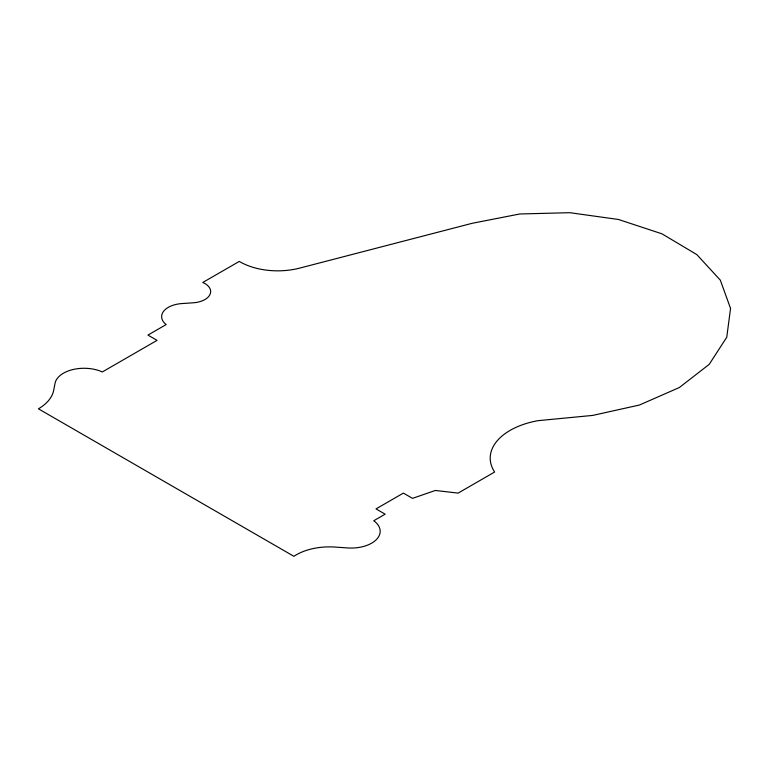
<?xml version="1.0" encoding="UTF-8"?>
<svg xmlns="http://www.w3.org/2000/svg" width="769" height="769" viewBox="0 0 769 769"><rect width="100%" height="100%" fill="white"/><g stroke="black" fill="none" stroke-linecap="round" stroke-linejoin="round"><path stroke-width="1.15" d="M730.55 308.427L726.753 337.264L709.22 364.343L679.325 387.547L639.433 405.023L592.697 415.414L537.954 420.681A67.932 39.219 0 0 0 494.621 472.031L458.122 493.102L435.321 490.468L412.511 498.37L403.389 493.102L376.012 508.905L385.134 514.173L373.734 520.757A29.049 16.774 0 0 1 376.55 539.415A29.049 16.774 0 0 1 347.675 547.941L335.082 547.067A46.909 27.078 0 0 0 293.902 556.314L38.45 408.829A54.464 31.442 0 0 0 53.695 390.316L55.06 383.25A29.212 16.86 0 0 1 72.911 369.553A29.212 16.86 0 0 1 102.315 371.956L157.059 340.35L147.927 335.082L166.181 324.547A22.81 13.169 0 0 1 163.47 311.455A22.81 13.169 0 0 1 181.782 303.572L193.317 302.794A19.61 11.324 0 0 0 209.985 294.489A19.61 11.324 0 0 0 202.785 282.473L239.284 261.412A53.455 30.866 0 0 0 299.679 268.112L472.339 223.26L519.767 213.984L569.8 212.686L618.478 219.482L661.965 233.824L696.82 254.587L720.303 280.127L730.55 308.427"/></g></svg>
